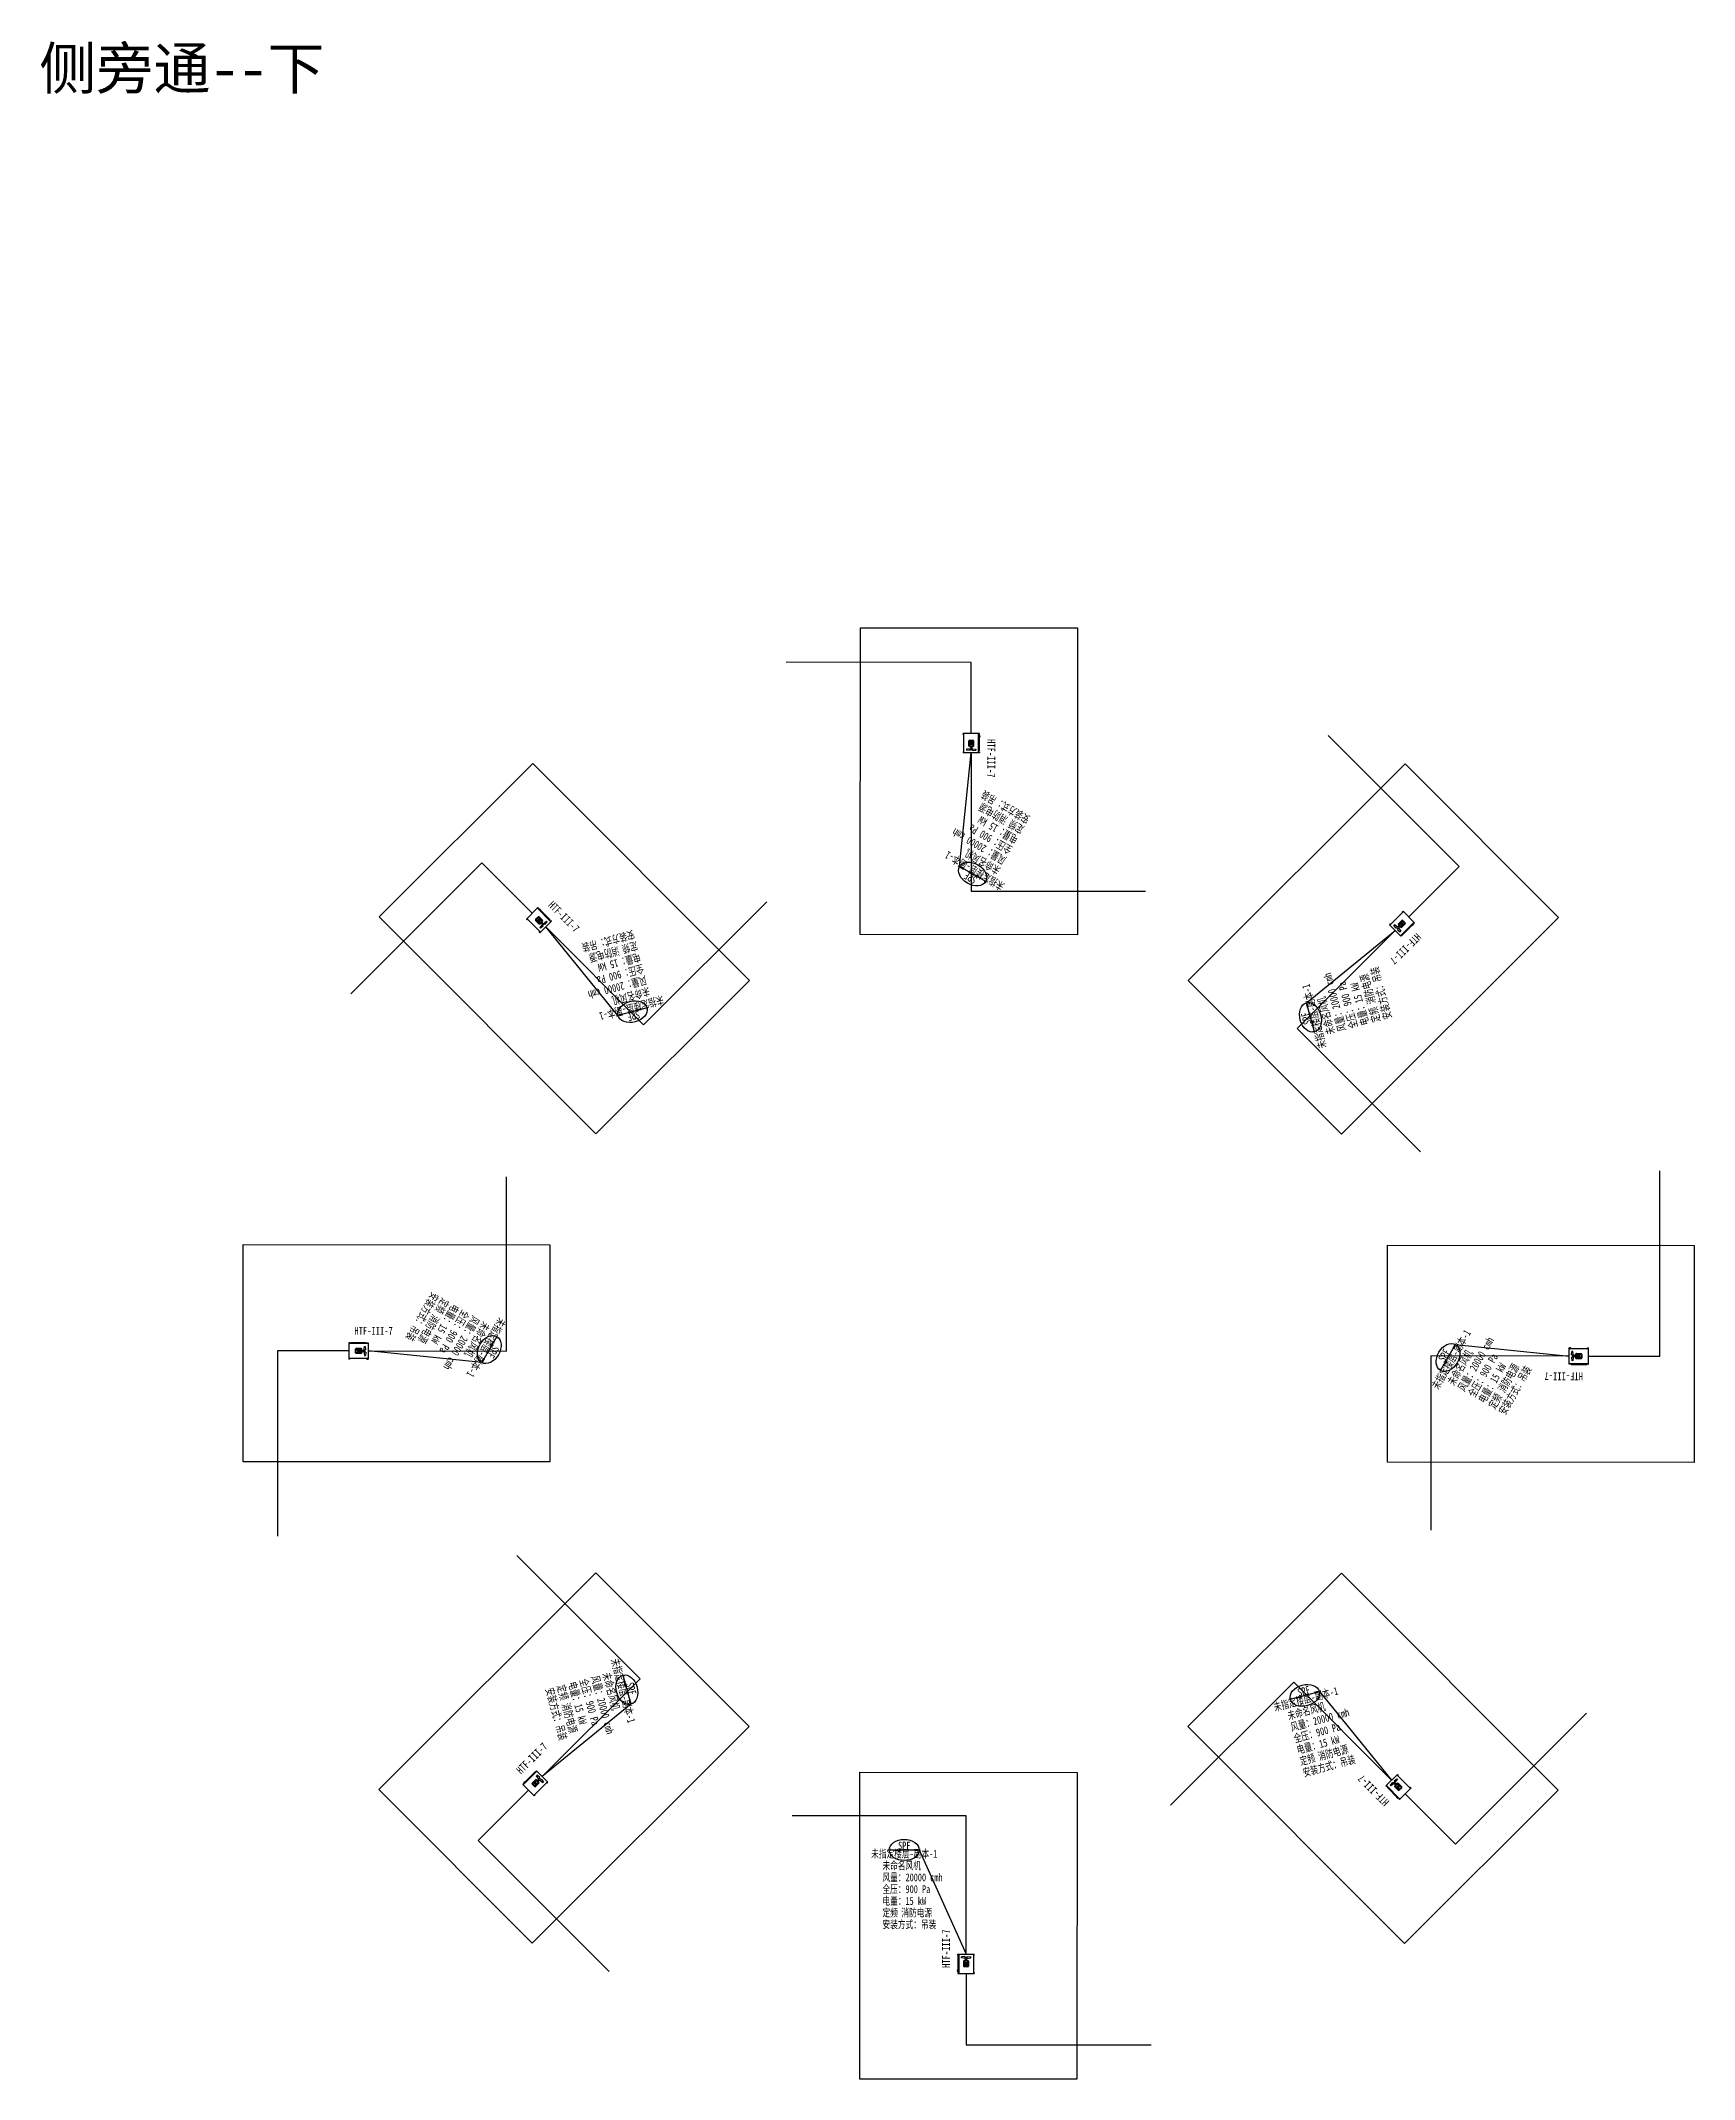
# Model space of a CAD drawing. Header units: inches. Extents: x 18625 to 740902, y -192685 to 58033.
# Drawn here: x 636535 to 715546, y -39359 to 58031 of the extents above; entities that cross this region are included whole.
import ezdxf
from ezdxf.enums import TextEntityAlignment as Align

# ---------------------------------------------------------------- set-up
doc = ezdxf.new("R2010")
doc.units = ezdxf.units.IN
doc.header["$MEASUREMENT"] = 0
doc.layers.add('H-DIMS-FANS', color=7, linetype='Continuous')
doc.layers.add('H-FIRE-FBOX', color=161, linetype='Continuous')
doc.styles.get("Standard").update_dxf_attribs({"font": ''})
doc.styles.add('TH-STYLE1', font='STFANGSO.TTF', dxfattribs={"width": 0.7})
doc.styles.get('Standard').set_extended_font_data('SimSun')

# ---------------------------------------------------------------- blocks, each defined once
blk = doc.blocks.new('*U2')
for p, q in [((4008, 0), (4788, 0)), ((4788, -50), (4788, 0)), ((4003, -836), (3986, -741)), ((4003, -86), (4003, -836)), ((4003, -836), (4019, -741)), ((4008, -50), (4008, 0)), ((4043, -50), (4008, -50)), ((4008, -870), (4008, -920)), ((4043, -870), (4008, -870)), ((4008, -920), (4788, -920)), ((4043, 0), (4043, -920)), ((4343, -110), (4178, -128)), ((4178, -173), (4178, -128)), ((4375, -194), (4178, -173)), ((4278, -336), (4278, -562)), ((4518, -336), (4278, -336)), ((4518, -562), (4278, -562)), ((4480, -299), (4315, -299)), ((4480, -599), (4315, -599)), ((4323, -533), (4323, -364)), ((4343, -110), (4343, -153)), ((4453, -153), (4343, -153)), ((4353, -299), (4353, -261)), ((4353, -261), (4443, -261)), ((4360, -517), (4360, -381)), ((4375, -261), (4375, -194)), ((4398, -505), (4398, -393)), ((4420, -194), (4618, -173)), ((4420, -261), (4420, -194)), ((4435, -517), (4435, -381)), ((4443, -299), (4443, -261)), ((4453, -110), (4618, -128)), ((4453, -110), (4453, -153)), ((4473, -533), (4473, -364)), ((4518, -336), (4518, -562)), ((4618, -173), (4618, -128)), ((4753, 0), (4753, -920)), ((4788, -50), (4753, -50)), ((4788, -871), (4753, -871)), ((4788, -871), (4788, -921))]:
    blk.add_line(p, q)
for centre, start, end in [((4315, -336), 90, 180), ((4315, -562), 180, 270), ((4480, -336), 0, 90), ((4480, -562), 270, 0)]:
    blk.add_arc(centre, 37.6, start, end)
at = {"layer": 'H-DIMS-FANS'}
for p, q in [((720, 4984), (2160, 4984)), ((2160, 4984), (4398, 0))]:
    blk.add_line(p, q, dxfattribs=at)
blk.add_ellipse((1440, 4984), major_axis=(-720, 0), ratio=0.7, dxfattribs=at)
at = {"style": 'TH-STYLE1', "width": 0.8}
blk.add_text('HTF-III-7', height=375, rotation=90, dxfattribs=at).set_placement((3433, 267), align=Align.MIDDLE_CENTER)
at = {"layer": 'H-DIMS-FANS', "style": 'TH-STYLE1', "width": 0.7}
for tag, p in [('楼层-编号', (1440, 4804)), ('设备符号', (1440, 5194))]:
    blk.add_attdef(tag, text='', height=375, dxfattribs=at).set_placement(p, align=Align.MIDDLE_CENTER)
for tag, p in [('风机功能', (400, 4050)), ('风量', (400, 3488)), ('全压', (400, 2925)), ('定频', (400, 1800)), ('电量', (400, 2363)), ('消防电源', (1301, 1800)), ('备注', (400, 675)), ('安装方式', (400, 1238))]:
    blk.add_attdef(tag, p, '', height=375, dxfattribs=at)
blk = doc.blocks.new('*U3')
for p, q in [((4060, -195), (4736, 195)), ((4705, 178), (5165, -619)), ((4761, 152), (4730, 134)), ((4761, 152), (4736, 195)), ((4085, -238), (4060, -195)), ((4115, -221), (4085, -238)), ((4090, -178), (4550, -974)), ((4099, -272), (4474, -922)), ((4405, -123), (4271, -220)), ((4294, -259), (4271, -220)), ((4475, -179), (4294, -259)), ((4405, -123), (4427, -160)), ((4474, -922), (4412, -848)), ((4522, -105), (4427, -160)), ((4474, -922), (4441, -831)), ((4670, -231), (4462, -351)), ((4462, -351), (4575, -546)), ((4509, -237), (4475, -179)), ((4619, -217), (4476, -300)), ((4489, -249), (4567, -204)), ((4508, -281), (4489, -249)), ((4525, -931), (4495, -948)), ((4495, -948), (4520, -992)), ((4501, -68), (4652, 0)), ((4501, -68), (4522, -105)), ((4514, -156), (4675, -39)), ((4548, -215), (4514, -156)), ((4600, -500), (4515, -353)), ((4520, -992), (5196, -602)), ((4624, -466), (4556, -349)), ((4586, -236), (4567, -204)), ((4783, -426), (4575, -546)), ((4650, -438), (4594, -340)), ((4689, -429), (4621, -311)), ((4769, -478), (4626, -560)), ((4730, -424), (4645, -278)), ((4675, -39), (4652, 0)), ((4670, -231), (4783, -426)), ((5171, -559), (5141, -576)), ((5171, -559), (5196, -602))]:
    blk.add_line(p, q)
for centre, start, end in [((4494, -333), 120, 210), ((4607, -528), 210, 300), ((4638, -250), 30, 120), ((4750, -445), 300, 30)]:
    blk.add_arc(centre, 37.6, start, end)
at = {"layer": 'H-DIMS-FANS'}
for p, q in [((720, 4984), (2160, 4984)), ((2160, 4984), (4398, 0))]:
    blk.add_line(p, q, dxfattribs=at)
blk.add_ellipse((1440, 4984), major_axis=(-720, 0), ratio=0.7, dxfattribs=at)
at = {"style": 'TH-STYLE1', "width": 0.8}
blk.add_text('HTF-III-7', height=375, rotation=120, dxfattribs=at).set_placement((3429, -252), align=Align.MIDDLE_CENTER)
at = {"layer": 'H-DIMS-FANS', "style": 'TH-STYLE1', "width": 0.7}
for tag, p in [('楼层-编号', (1440, 4804)), ('设备符号', (1440, 5194))]:
    blk.add_attdef(tag, text='', height=375, dxfattribs=at).set_placement(p, align=Align.MIDDLE_CENTER)
for tag, p in [('风机功能', (400, 4050)), ('风量', (400, 3488)), ('全压', (400, 2925)), ('定频', (400, 1800)), ('电量', (400, 2363)), ('消防电源', (1301, 1800)), ('备注', (400, 675)), ('安装方式', (400, 1238))]:
    blk.add_attdef(tag, p, '', height=375, dxfattribs=at)

msp = doc.modelspace()

# ---------------------------------------------------------------- linework, layer by layer
for points in [[(686070, 15318), (675696, 15325), (675706, 29983), (686079, 29976)], [(670401, 13132), (663061, 5802), (652704, 16173), (660044, 23503)], [(698695, 5785), (691365, 13126), (701736, 23483), (709066, 16143)], [(660868, 507), (660861, -9867), (646204, -9857), (646211, 516)], [(700881, -9883), (700888, 491), (715546, 481), (715539, -9893)], [(663055, -15162), (670385, -22502), (660014, -32859), (652684, -25519)], [(691348, -22508), (698689, -15178), (709046, -25549), (701706, -32879)], [(675680, -24695), (686054, -24702), (686044, -39359), (675670, -39352)]]:
    msp.add_lwpolyline(points, close=True)
for points in [[(680996, 24934), (680999, 28333), (672152, 28339)], [(701907, 16172), (704312, 18574), (698060, 24833)], [(680996, 24014), (680992, 17399), (689317, 17394)], [(660015, 16344), (657613, 18749), (651354, 12497)], [(660665, 15693), (665340, 11013), (671230, 16896)], [(701256, 15521), (696576, 10847), (702459, 4956)], [(710497, -4810), (713896, -4812), (713902, 4035)], [(652173, -4567), (658788, -4571), (658793, 3754)], [(651253, -4567), (647854, -4564), (647848, -13411)], [(709577, -4810), (702962, -4805), (702957, -13130)], [(660494, -24898), (665174, -20223), (659291, -14333)], [(701085, -25069), (696410, -20389), (690519, -26272)], [(701735, -25720), (704137, -28125), (710396, -21873)], [(659843, -25548), (657438, -27950), (663690, -34210)], [(680754, -33390), (680758, -26775), (672433, -26770)], [(680754, -34310), (680751, -37709), (689598, -37715)]]:
    msp.add_lwpolyline(points)

# ---------------------------------------------------------------- block references
at = {"layer": 'H-FIRE-FBOX'}
ref = msp.add_blockref('*U3', (684805, 21815), dxfattribs=dict(at, rotation=150))
ref.add_attrib('设备符号', 'SPF', dxfattribs={"layer": 'H-DIMS-FANS', "height": 375, "rotation": 150, "style": 'TH-STYLE1', "width": 0.7}).set_placement((680961, 18037), align=Align.MIDDLE_CENTER)
ref.add_attrib('楼层-编号', '未指定楼层-副本-1', dxfattribs={"layer": 'H-DIMS-FANS', "height": 375, "rotation": 150, "style": 'TH-STYLE1', "width": 0.7}).set_placement((681156, 18375), align=Align.MIDDLE_CENTER)
ref.add_attrib('风机功能', '未命名风机', (682434, 18507), dxfattribs={"layer": 'H-DIMS-FANS', "height": 375, "rotation": 150, "style": 'TH-STYLE1', "width": 0.7})
ref.add_attrib('风量', '风量：20000 cmh', (682715, 18994), dxfattribs={"layer": 'H-DIMS-FANS', "height": 375, "rotation": 150, "style": 'TH-STYLE1', "width": 0.7})
ref.add_attrib('全压', '全压：900 Pa', (682996, 19482), dxfattribs={"layer": 'H-DIMS-FANS', "height": 375, "rotation": 150, "style": 'TH-STYLE1', "width": 0.7})
ref.add_attrib('电量', '电量：15 kW', (683277, 19969), dxfattribs={"layer": 'H-DIMS-FANS', "height": 375, "rotation": 150, "style": 'TH-STYLE1', "width": 0.7})
ref.add_attrib('定频', '定频', (683559, 20456), dxfattribs={"layer": 'H-DIMS-FANS', "height": 375, "rotation": 150, "style": 'TH-STYLE1', "width": 0.7})
ref.add_attrib('消防电源', '消防电源', (682778, 20907), dxfattribs={"layer": 'H-DIMS-FANS', "height": 375, "rotation": 150, "style": 'TH-STYLE1', "width": 0.7})
ref.add_attrib('安装方式', '安装方式：吊装', (683840, 20943), dxfattribs={"layer": 'H-DIMS-FANS', "height": 375, "rotation": 150, "style": 'TH-STYLE1', "width": 0.7})
ref = msp.add_blockref('*U3', (664913, 16831), dxfattribs=dict(at, rotation=195))
ref.add_attrib('设备符号', 'SPF', dxfattribs={"layer": 'H-DIMS-FANS', "height": 375, "rotation": 195, "style": 'TH-STYLE1', "width": 0.7}).set_placement((664866, 11442), align=Align.MIDDLE_CENTER)
ref.add_attrib('楼层-编号', '未指定楼层-副本-1', dxfattribs={"layer": 'H-DIMS-FANS', "height": 375, "rotation": 195, "style": 'TH-STYLE1', "width": 0.7}).set_placement((664765, 11819), align=Align.MIDDLE_CENTER)
ref.add_attrib('风机功能', '未命名风机', (665575, 12816), dxfattribs={"layer": 'H-DIMS-FANS', "height": 375, "rotation": 195, "style": 'TH-STYLE1', "width": 0.7})
ref.add_attrib('风量', '风量：20000 cmh', (665430, 13359), dxfattribs={"layer": 'H-DIMS-FANS', "height": 375, "rotation": 195, "style": 'TH-STYLE1', "width": 0.7})
ref.add_attrib('全压', '全压：900 Pa', (665284, 13902), dxfattribs={"layer": 'H-DIMS-FANS', "height": 375, "rotation": 195, "style": 'TH-STYLE1', "width": 0.7})
ref.add_attrib('电量', '电量：15 kW', (665139, 14446), dxfattribs={"layer": 'H-DIMS-FANS', "height": 375, "rotation": 195, "style": 'TH-STYLE1', "width": 0.7})
ref.add_attrib('定频', '定频', (664993, 14989), dxfattribs={"layer": 'H-DIMS-FANS', "height": 375, "rotation": 195, "style": 'TH-STYLE1', "width": 0.7})
ref.add_attrib('消防电源', '消防电源', (664123, 14756), dxfattribs={"layer": 'H-DIMS-FANS', "height": 375, "rotation": 195, "style": 'TH-STYLE1', "width": 0.7})
ref.add_attrib('安装方式', '安装方式：吊装', (664848, 15532), dxfattribs={"layer": 'H-DIMS-FANS', "height": 375, "rotation": 195, "style": 'TH-STYLE1', "width": 0.7})
ref = msp.add_blockref('*U3', (702394, 11274), dxfattribs=dict(at, rotation=105))
ref.add_attrib('设备符号', 'SPF', dxfattribs={"layer": 'H-DIMS-FANS', "height": 375, "rotation": 105, "style": 'TH-STYLE1', "width": 0.7}).set_placement((697005, 11320), align=Align.MIDDLE_CENTER)
ref.add_attrib('楼层-编号', '未指定楼层-副本-1', dxfattribs={"layer": 'H-DIMS-FANS', "height": 375, "rotation": 105, "style": 'TH-STYLE1', "width": 0.7}).set_placement((697382, 11421), align=Align.MIDDLE_CENTER)
ref.add_attrib('风机功能', '未命名风机', (698379, 10611), dxfattribs={"layer": 'H-DIMS-FANS', "height": 375, "rotation": 105, "style": 'TH-STYLE1', "width": 0.7})
ref.add_attrib('风量', '风量：20000 cmh', (698922, 10757), dxfattribs={"layer": 'H-DIMS-FANS', "height": 375, "rotation": 105, "style": 'TH-STYLE1', "width": 0.7})
ref.add_attrib('全压', '全压：900 Pa', (699465, 10903), dxfattribs={"layer": 'H-DIMS-FANS', "height": 375, "rotation": 105, "style": 'TH-STYLE1', "width": 0.7})
ref.add_attrib('电量', '电量：15 kW', (700009, 11048), dxfattribs={"layer": 'H-DIMS-FANS', "height": 375, "rotation": 105, "style": 'TH-STYLE1', "width": 0.7})
ref.add_attrib('定频', '定频', (700552, 11194), dxfattribs={"layer": 'H-DIMS-FANS', "height": 375, "rotation": 105, "style": 'TH-STYLE1', "width": 0.7})
ref.add_attrib('消防电源', '消防电源', (700319, 12064), dxfattribs={"layer": 'H-DIMS-FANS', "height": 375, "rotation": 105, "style": 'TH-STYLE1', "width": 0.7})
ref.add_attrib('安装方式', '安装方式：吊装', (701095, 11339), dxfattribs={"layer": 'H-DIMS-FANS', "height": 375, "rotation": 105, "style": 'TH-STYLE1', "width": 0.7})
ref = msp.add_blockref('*U3', (654372, -758), dxfattribs=dict(at, rotation=239.9999999999999))
ref.add_attrib('设备符号', 'SPF', dxfattribs={"layer": 'H-DIMS-FANS', "height": 375, "rotation": 240, "style": 'TH-STYLE1', "width": 0.7}).set_placement((658149, -4602), align=Align.MIDDLE_CENTER)
ref.add_attrib('楼层-编号', '未指定楼层-副本-1', dxfattribs={"layer": 'H-DIMS-FANS', "height": 375, "rotation": 240, "style": 'TH-STYLE1', "width": 0.7}).set_placement((657812, -4407), align=Align.MIDDLE_CENTER)
ref.add_attrib('风机功能', '未命名风机', (657679, -3129), dxfattribs={"layer": 'H-DIMS-FANS', "height": 375, "rotation": 240, "style": 'TH-STYLE1', "width": 0.7})
ref.add_attrib('风量', '风量：20000 cmh', (657192, -2848), dxfattribs={"layer": 'H-DIMS-FANS', "height": 375, "rotation": 240, "style": 'TH-STYLE1', "width": 0.7})
ref.add_attrib('全压', '全压：900 Pa', (656705, -2567), dxfattribs={"layer": 'H-DIMS-FANS', "height": 375, "rotation": 240, "style": 'TH-STYLE1', "width": 0.7})
ref.add_attrib('电量', '电量：15 kW', (656218, -2286), dxfattribs={"layer": 'H-DIMS-FANS', "height": 375, "rotation": 240, "style": 'TH-STYLE1', "width": 0.7})
ref.add_attrib('定频', '定频', (655731, -2004), dxfattribs={"layer": 'H-DIMS-FANS', "height": 375, "rotation": 240, "style": 'TH-STYLE1', "width": 0.7})
ref.add_attrib('消防电源', '消防电源', (655280, -2785), dxfattribs={"layer": 'H-DIMS-FANS', "height": 375, "rotation": 240, "style": 'TH-STYLE1', "width": 0.7})
ref.add_attrib('安装方式', '安装方式：吊装', (655244, -1723), dxfattribs={"layer": 'H-DIMS-FANS', "height": 375, "rotation": 240, "style": 'TH-STYLE1', "width": 0.7})
ref = msp.add_blockref('*U3', (707378, -8618), dxfattribs=dict(at, rotation=59.99999999999999))
ref.add_attrib('设备符号', 'SPF', dxfattribs={"layer": 'H-DIMS-FANS', "height": 375, "rotation": 60, "style": 'TH-STYLE1', "width": 0.7}).set_placement((703600, -4774), align=Align.MIDDLE_CENTER)
ref.add_attrib('楼层-编号', '未指定楼层-副本-1', dxfattribs={"layer": 'H-DIMS-FANS', "height": 375, "rotation": 60, "style": 'TH-STYLE1', "width": 0.7}).set_placement((703938, -4969), align=Align.MIDDLE_CENTER)
ref.add_attrib('风机功能', '未命名风机', (704070, -6247), dxfattribs={"layer": 'H-DIMS-FANS', "height": 375, "rotation": 60, "style": 'TH-STYLE1', "width": 0.7})
ref.add_attrib('风量', '风量：20000 cmh', (704558, -6528), dxfattribs={"layer": 'H-DIMS-FANS', "height": 375, "rotation": 60, "style": 'TH-STYLE1', "width": 0.7})
ref.add_attrib('全压', '全压：900 Pa', (705045, -6809), dxfattribs={"layer": 'H-DIMS-FANS', "height": 375, "rotation": 60, "style": 'TH-STYLE1', "width": 0.7})
ref.add_attrib('电量', '电量：15 kW', (705532, -7091), dxfattribs={"layer": 'H-DIMS-FANS', "height": 375, "rotation": 60, "style": 'TH-STYLE1', "width": 0.7})
ref.add_attrib('定频', '定频', (706019, -7372), dxfattribs={"layer": 'H-DIMS-FANS', "height": 375, "rotation": 60, "style": 'TH-STYLE1', "width": 0.7})
ref.add_attrib('消防电源', '消防电源', (706470, -6591), dxfattribs={"layer": 'H-DIMS-FANS', "height": 375, "rotation": 60, "style": 'TH-STYLE1', "width": 0.7})
ref.add_attrib('安装方式', '安装方式：吊装', (706506, -7653), dxfattribs={"layer": 'H-DIMS-FANS', "height": 375, "rotation": 60, "style": 'TH-STYLE1', "width": 0.7})
ref = msp.add_blockref('*U3', (659355, -20650), dxfattribs=dict(at, rotation=285))
ref.add_attrib('设备符号', 'SPF', dxfattribs={"layer": 'H-DIMS-FANS', "height": 375, "rotation": 285, "style": 'TH-STYLE1', "width": 0.7}).set_placement((664745, -20697), align=Align.MIDDLE_CENTER)
ref.add_attrib('楼层-编号', '未指定楼层-副本-1', dxfattribs={"layer": 'H-DIMS-FANS', "height": 375, "rotation": 285, "style": 'TH-STYLE1', "width": 0.7}).set_placement((664368, -20798), align=Align.MIDDLE_CENTER)
ref.add_attrib('风机功能', '未命名风机', (663371, -19988), dxfattribs={"layer": 'H-DIMS-FANS', "height": 375, "rotation": 285, "style": 'TH-STYLE1', "width": 0.7})
ref.add_attrib('风量', '风量：20000 cmh', (662828, -20133), dxfattribs={"layer": 'H-DIMS-FANS', "height": 375, "rotation": 285, "style": 'TH-STYLE1', "width": 0.7})
ref.add_attrib('全压', '全压：900 Pa', (662284, -20279), dxfattribs={"layer": 'H-DIMS-FANS', "height": 375, "rotation": 285, "style": 'TH-STYLE1', "width": 0.7})
ref.add_attrib('电量', '电量：15 kW', (661741, -20424), dxfattribs={"layer": 'H-DIMS-FANS', "height": 375, "rotation": 285, "style": 'TH-STYLE1', "width": 0.7})
ref.add_attrib('定频', '定频', (661198, -20570), dxfattribs={"layer": 'H-DIMS-FANS', "height": 375, "rotation": 285, "style": 'TH-STYLE1', "width": 0.7})
ref.add_attrib('消防电源', '消防电源', (661431, -21440), dxfattribs={"layer": 'H-DIMS-FANS', "height": 375, "rotation": 285, "style": 'TH-STYLE1', "width": 0.7})
ref.add_attrib('安装方式', '安装方式：吊装', (660654, -20715), dxfattribs={"layer": 'H-DIMS-FANS', "height": 375, "rotation": 285, "style": 'TH-STYLE1', "width": 0.7})
ref = msp.add_blockref('*U3', (696837, -26208), dxfattribs=dict(at, rotation=15))
ref.add_attrib('设备符号', 'SPF', dxfattribs={"layer": 'H-DIMS-FANS', "height": 375, "rotation": 15, "style": 'TH-STYLE1', "width": 0.7}).set_placement((696883, -20818), align=Align.MIDDLE_CENTER)
ref.add_attrib('楼层-编号', '未指定楼层-副本-1', dxfattribs={"layer": 'H-DIMS-FANS', "height": 375, "rotation": 15, "style": 'TH-STYLE1', "width": 0.7}).set_placement((696984, -21195), align=Align.MIDDLE_CENTER)
ref.add_attrib('风机功能', '未命名风机', (696174, -22192), dxfattribs={"layer": 'H-DIMS-FANS', "height": 375, "rotation": 15, "style": 'TH-STYLE1', "width": 0.7})
ref.add_attrib('风量', '风量：20000 cmh', (696320, -22735), dxfattribs={"layer": 'H-DIMS-FANS', "height": 375, "rotation": 15, "style": 'TH-STYLE1', "width": 0.7})
ref.add_attrib('全压', '全压：900 Pa', (696466, -23279), dxfattribs={"layer": 'H-DIMS-FANS', "height": 375, "rotation": 15, "style": 'TH-STYLE1', "width": 0.7})
ref.add_attrib('电量', '电量：15 kW', (696611, -23822), dxfattribs={"layer": 'H-DIMS-FANS', "height": 375, "rotation": 15, "style": 'TH-STYLE1', "width": 0.7})
ref.add_attrib('定频', '定频', (696757, -24365), dxfattribs={"layer": 'H-DIMS-FANS', "height": 375, "rotation": 15, "style": 'TH-STYLE1', "width": 0.7})
ref.add_attrib('消防电源', '消防电源', (697627, -24132), dxfattribs={"layer": 'H-DIMS-FANS', "height": 375, "rotation": 15, "style": 'TH-STYLE1', "width": 0.7})
ref.add_attrib('安装方式', '安装方式：吊装', (696902, -24909), dxfattribs={"layer": 'H-DIMS-FANS', "height": 375, "rotation": 15, "style": 'TH-STYLE1', "width": 0.7})
ref = msp.add_blockref('*U2', (676356, -33390), dxfattribs=at)
ref.add_attrib('设备符号', 'SPF', dxfattribs={"layer": 'H-DIMS-FANS', "height": 375, "style": 'TH-STYLE1', "width": 0.7}).set_placement((677796, -28197), align=Align.MIDDLE_CENTER)
ref.add_attrib('楼层-编号', '未指定楼层-副本-1', dxfattribs={"layer": 'H-DIMS-FANS', "height": 375, "style": 'TH-STYLE1', "width": 0.7}).set_placement((677796, -28587), align=Align.MIDDLE_CENTER)
ref.add_attrib('风机功能', '未命名风机', (676755, -29340), dxfattribs={"layer": 'H-DIMS-FANS', "height": 375, "style": 'TH-STYLE1', "width": 0.7})
ref.add_attrib('风量', '风量：20000 cmh', (676755, -29903), dxfattribs={"layer": 'H-DIMS-FANS', "height": 375, "style": 'TH-STYLE1', "width": 0.7})
ref.add_attrib('全压', '全压：900 Pa', (676755, -30465), dxfattribs={"layer": 'H-DIMS-FANS', "height": 375, "style": 'TH-STYLE1', "width": 0.7})
ref.add_attrib('电量', '电量：15 kW', (676755, -31028), dxfattribs={"layer": 'H-DIMS-FANS', "height": 375, "style": 'TH-STYLE1', "width": 0.7})
ref.add_attrib('定频', '定频', (676755, -31590), dxfattribs={"layer": 'H-DIMS-FANS', "height": 375, "style": 'TH-STYLE1', "width": 0.7})
ref.add_attrib('消防电源', '消防电源', (677657, -31590), dxfattribs={"layer": 'H-DIMS-FANS', "height": 375, "style": 'TH-STYLE1', "width": 0.7})
ref.add_attrib('安装方式', '安装方式：吊装', (676755, -32153), dxfattribs={"layer": 'H-DIMS-FANS', "height": 375, "style": 'TH-STYLE1', "width": 0.7})

# ---------------------------------------------------------------- texts
at = {"insert": (636462, 57714), "char_height": 2000, "attachment_point": 1}
msp.add_mtext_dynamic_manual_height_columns('侧旁通--下', width=24154.54, gutter_width=1, heights=[0], dxfattribs=at)

doc.saveas('drawing.dxf')
